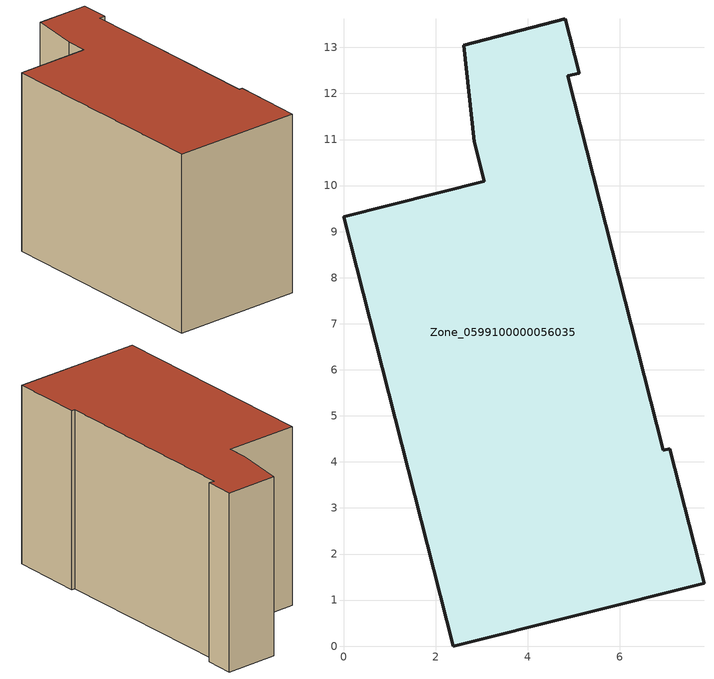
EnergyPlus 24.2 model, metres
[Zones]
Zone_0599100000056035
 floor ground (C_G): 2.61,13.05 4.82,13.62 5.12,12.44 4.87,12.38 6.94,4.25 7.09,4.29 7.83,1.36 2.38,0 0,9.32 3.06,10.09 2.84,10.95 z0
 wall outside (C_F): 7.83,1.36 7.09,4.29 6.94,4.25 4.87,12.38 5.12,12.44 4.82,13.62 2.61,13.05 2.84,10.95 3.06,10.09 0,9.32 2.38,0 7.83,1.36 z0:7.73
 roof outside (C_R): 6.94,4.25 4.87,12.38 5.12,12.44 4.82,13.62 2.61,13.05 2.84,10.95 3.06,10.09 0,9.32 2.38,0 7.83,1.36 7.09,4.29 z7.73
[BUILDING]
Pand.0599100000056035: North Axis=0; Terrain=City; Loads Convergence Tolerance Value=0.04; Temperature Convergence Tolerance Value=0.4; Solar Distribution=FullExterior; Maximum Number of Warmup Days=25; Minimum Number of Warmup Days=1
[Site:Location]
Rotterdam.The.Hague.AP_ZH_NLD Design_Conditions: Latitude=51.96; Longitude=4.45; Time Zone=1; Elevation=-4.5
[SITE:GROUNDTEMPERATURE:BUILDINGSURFACE]
18, 18, 18, 18, 18, 18, 18, 18, 18, 18, 18, 18
[MATERIAL] Thermal Absorptance=0.9; Solar Absorptance=0.7; Visible Absorptance=0.7
Name | Roughness | Thickness | Conductivity | Density | Specific Heat
G.TI.1975-1991 | MediumSmooth | 0.15 | 0.288461 | 540 | 1210
F.TI.1975-1991 | Rough | 0.3 | 0.230769 | 1920 | 840
R.TI.1975-1991 | MediumRough | 0.2 | 0.153846 | 1500 | 1000
[CONSTRUCTION]
C_G: G.TI.1975-1991
C_F: F.TI.1975-1991
C_R: R.TI.1975-1991
[ZONE]
Zone_0599100000056035: Type=1; Multiplier=1; Ceiling Height=Autocalculate; Volume=Autocalculate; Floor Area=autocalculate; Part of Total Floor Area=Yes
[ZONEINFILTRATION:DESIGNFLOWRATE]
Infil_Zone_0599100000056035: Zone or ZoneList or Space or SpaceList=Zone_0599100000056035; Schedule=AlwaysOn; Design Flow Rate Calculation Method=Flow/Area; Flow Rate per Floor Area=0.003; Constant Term Coefficient=1; Temperature Term Coefficient=0; Velocity Term Coefficient=0; Velocity Squared Term Coefficient=0
[HVACTEMPLATE:ZONE:IDEALLOADSAIRSYSTEM]
Zone_0599100000056035: Maximum Heating Supply Air Temperature=50; Minimum Cooling Supply Air Temperature=13; Maximum Heating Supply Air Humidity Ratio=0.0156; Minimum Cooling Supply Air Humidity Ratio=0.0077; Heating Limit=NoLimit; Cooling Limit=NoLimit; Dehumidification Control Type=ConstantSensibleHeatRatio; Cooling Sensible Heat Ratio=0.7; Dehumidification Setpoint=60; Humidification Control Type=None; Humidification Setpoint=30; Outdoor Air Method=None; Outdoor Air Flow Rate per Person=0.00944; Outdoor Air Flow Rate per Zone Floor Area=0; Outdoor Air Flow Rate per Zone=0; Demand Controlled Ventilation Type=None; Outdoor Air Economizer Type=NoEconomizer; Heat Recovery Type=None; Sensible Heat Recovery Effectiveness=0.7; Latent Heat Recovery Effectiveness=0.65
[ZONECONTROL:THERMOSTAT]
ThermostatControl_Zone_0599100000056035: Zone or ZoneList=Zone_0599100000056035; Control Type Schedule=DualSetpointControlType; Control 1=Thermostat_Zone_0599100000056035; Temperature Difference Between Cutout And Setpoint=0
[THERMOSTATSETPOINT:DUALSETPOINT]
Thermostat_Zone_0599100000056035: Heating Setpoint Temperature Schedule=HeatingSetpoint_Zone_0599100000056035; Cooling Setpoint Temperature Schedule=CoolingSetpoint_Zone_0599100000056035
[SCHEDULE:COMPACT]
HeatingSetpoint_Zone_0599100000056035: Through: 12/31, For: AllDays, Until: 24:00, 21
CoolingSetpoint_Zone_0599100000056035: Through: 12/31, For: AllDays, Until: 24:00, 24
DualSetpointControlType: Through: 12/31, For: AllDays, Until: 24:00, 4
AlwaysOn: Through: 12/31, For: AllDays, Until: 24:00, 1
